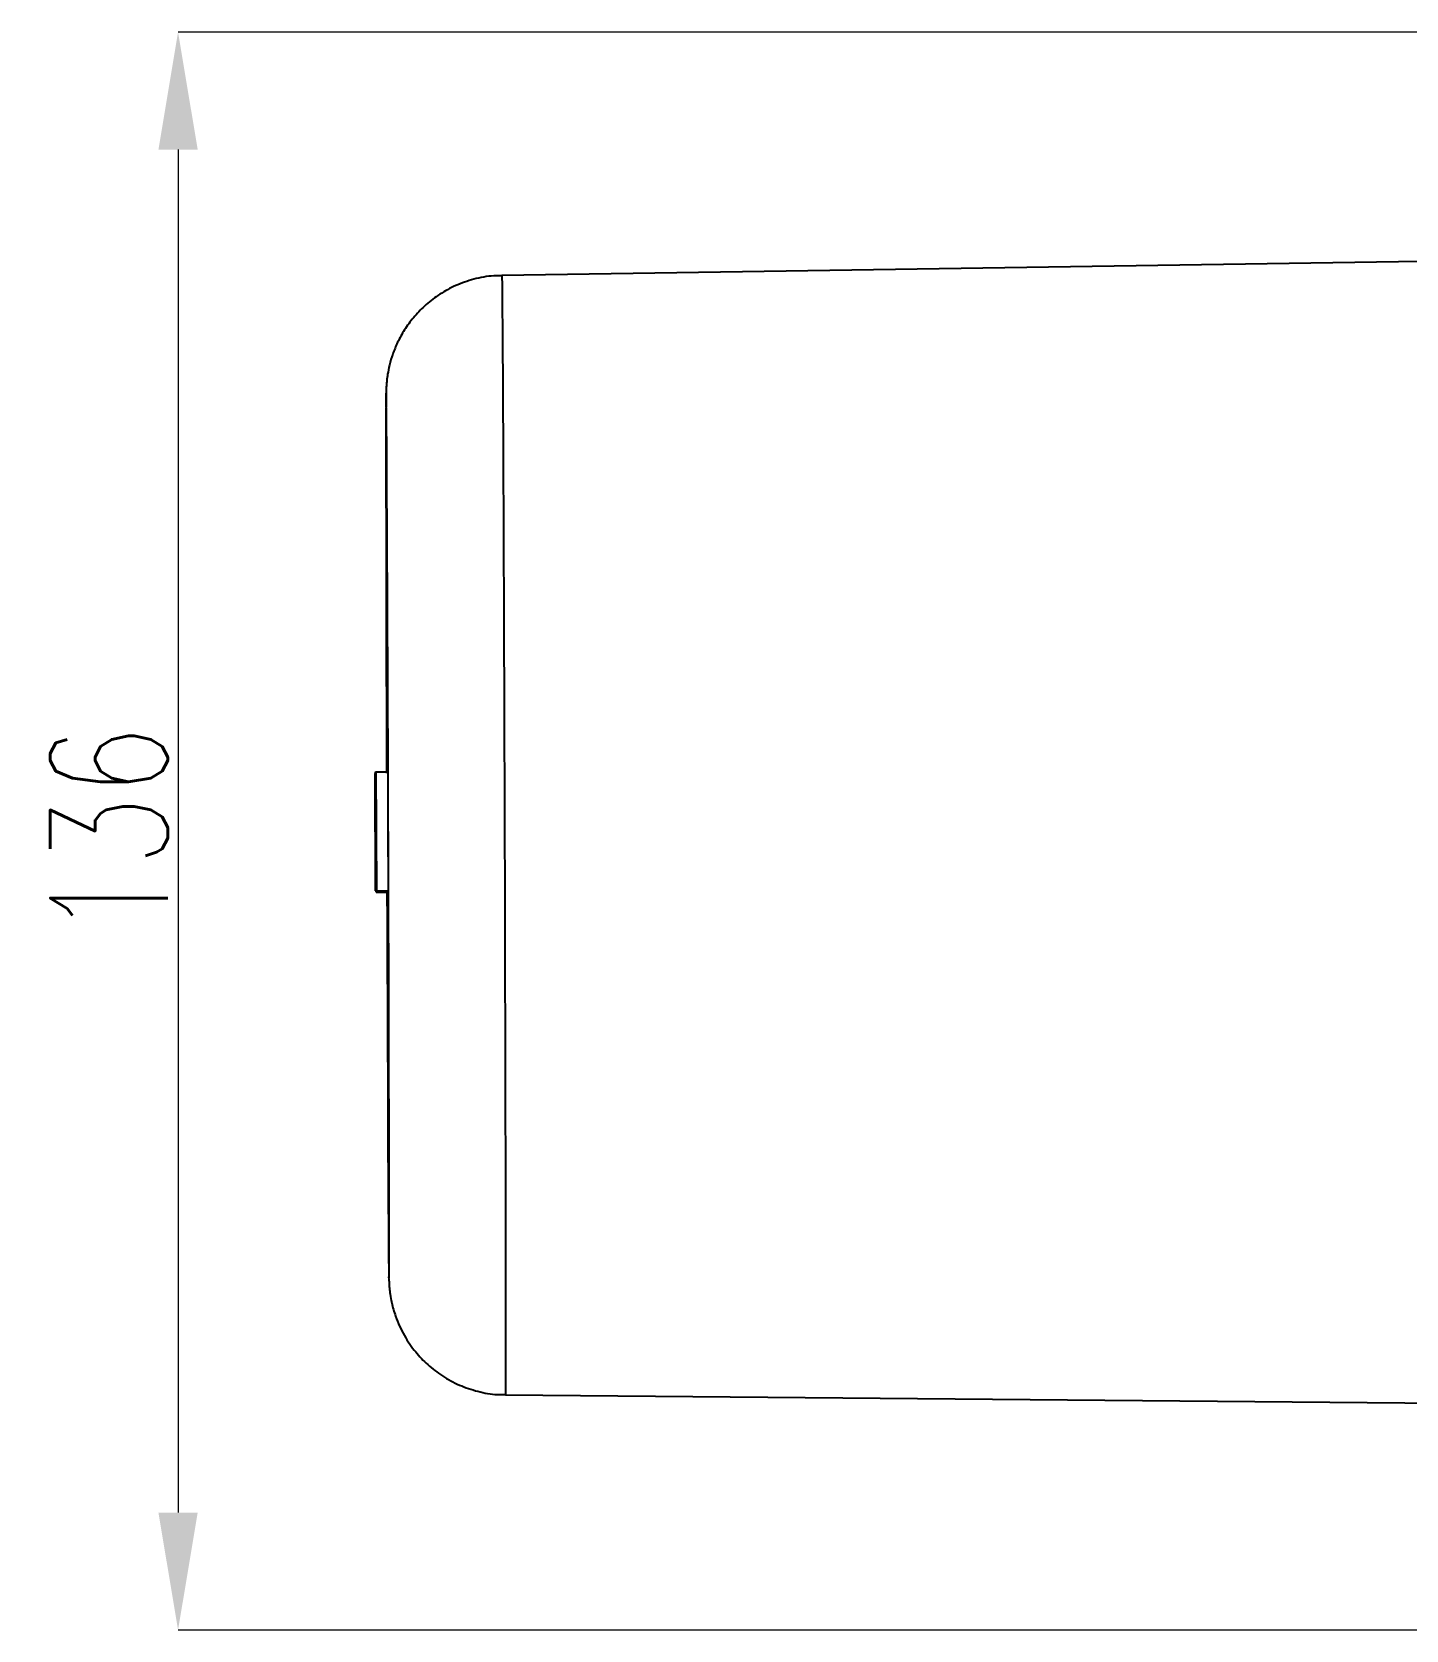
# Model space of a CAD drawing. Header units: millimetres. Extents: x 2271 to 4415, y 823 to 2339.
# Drawn here: x 3433.5 to 3550.4, y 1992.3 to 2128.3 of the extents above; entities that cross this region are included whole.
import ezdxf

# ---------------------------------------------------------------- set-up
doc = ezdxf.new("R2010")
doc.units = ezdxf.units.MM
doc.layers.add('标注', color=3, linetype='Continuous', lineweight=13)
doc.styles.add('SLDTEXTSTYLE1', font='txt.shx', dxfattribs={"width": 0.7, "bigfont": 'gbcbig.shx'})
doc.dimstyles.new('SLDDIMSTYLE12$0', dxfattribs={"dimtxt": 12, "dimasz": 10, "dimexe": 0, "dimexo": 0.0625, "dimgap": 0.875, "dimtad": 1, "dimdec": 1, "dimlfac": 1.8, "dimrnd": 1e-09, "dimzin": 12, "dimdsep": 46, "dimtxsty": 'SLDTEXTSTYLE1', "dimcen": 0.09, "dimdle": 8.16, "dimclrd": 3, "dimclre": 3, "dimadec": 0, "dimazin": 3, "dimtfac": 1, "dimtdec": 1, "dimtofl": 0, "dimtmove": 0, "dimatfit": 3, "dimfxl": 0, "dimfrac": 2, "dimtolj": 1, "dimlwd": 5, "dimlwe": 5, "dimarcsym": 0})

# ---------------------------------------------------------------- blocks, each defined once
blk = doc.blocks.new('*D180')
at = {"layer": 'Defpoints', "color": 0, "transparency": 16777216}
for p in [(3585.56, 2128.31), (3445.91, 1992.31), (3585.96, 1992.31)]:
    blk.add_point(p, dxfattribs=at)
at = {"layer": '标注', "color": 3, "lineweight": 5, "transparency": 16777216}
blk.add_line((3585.5, 2128.31), (3445.91, 2128.31), dxfattribs=at)
at = {"layer": '标注', "color": 3, "linetype": 'Continuous', "lineweight": 5, "transparency": 16777216}
for p, q in [((3445.91, 2118.31), (3445.91, 2002.31)), ((3585.89, 1992.31), (3445.91, 1992.31))]:
    blk.add_line(p, q, dxfattribs=at)
at = {"layer": '标注', "color": 3, "transparency": 16777216}
for points in [[(3444.24, 2118.31), (3447.58, 2118.31), (3445.91, 2128.31)], [(3444.24, 2002.31), (3447.58, 2002.31), (3445.91, 1992.31)]]:
    blk.add_solid(points, dxfattribs=at)
at = {"layer": '标注', "color": 0, "transparency": 16777216, "insert": (3440.03, 2060.31), "char_height": 10, "attachment_point": 5, "rotation": 90, "style": 'SLDTEXTSTYLE1'}
blk.add_mtext('\\A1;136', dxfattribs=at)

msp = doc.modelspace()

# ---------------------------------------------------------------- linework, layer by layer
at = {"color": 7, "linetype": 'Continuous', "lineweight": 25}
for p, q in [((3584.106, 2109.291), (3473.471, 2107.591)), ((3462.719, 2055.219), (3462.688, 2065.219)), ((3462.688, 2065.219), (3462.695, 2065.219)), ((3462.688, 2065.219), (3462.714, 2065.219)), ((3462.695, 2065.219), (3462.714, 2065.219)), ((3462.714, 2065.336), (3463.714, 2065.339)), ((3462.738, 2055.219), (3462.714, 2065.336)), ((3462.714, 2065.336), (3462.717, 2065.336)), ((3462.717, 2065.336), (3463.717, 2065.339)), ((3462.717, 2065.336), (3462.756, 2055.219)), ((3462.736, 2065.336), (3463.736, 2065.339)), ((3462.754, 2065.336), (3463.754, 2065.339)), ((3462.779, 2055.219), (3462.754, 2065.336)), ((3462.754, 2065.336), (3462.757, 2065.336)), ((3462.757, 2065.336), (3463.757, 2065.339)), ((3462.757, 2065.336), (3462.797, 2055.219)), ((3463.714, 2065.339), (3463.717, 2065.339)), ((3463.717, 2065.339), (3463.717, 2065.339)), ((3463.754, 2065.339), (3463.757, 2065.339)), ((3463.757, 2065.339), (3463.797, 2055.222)), ((3462.698, 2064.108), (3462.695, 2064.108)), ((3462.695, 2064.108), (3462.706, 2060.658)), ((3462.712, 2062.354), (3462.721, 2062.354)), ((3462.737, 2059.43), (3462.723, 2062.997)), ((3462.723, 2062.997), (3462.723, 2062.997)), ((3462.723, 2062.997), (3462.731, 2059.43)), ((3462.755, 2061.769), (3462.751, 2061.769)), ((3462.755, 2061.769), (3462.763, 2061.769)), ((3462.777, 2059.43), (3462.763, 2062.997)), ((3462.763, 2062.997), (3462.763, 2062.997)), ((3462.763, 2062.997), (3462.772, 2059.43)), ((3462.706, 2060.658), (3462.71, 2060.658)), ((3462.713, 2059.547), (3462.709, 2059.547)), ((3462.709, 2059.547), (3462.723, 2055.219)), ((3462.732, 2055.219), (3462.713, 2059.547)), ((3462.716, 2059.722), (3462.736, 2055.219)), ((3462.716, 2059.722), (3462.727, 2059.722)), ((3462.731, 2059.43), (3462.737, 2059.43)), ((3462.731, 2059.43), (3462.737, 2059.43)), ((3462.748, 2060.014), (3462.752, 2060.014)), ((3462.755, 2059.137), (3462.752, 2060.248)), ((3462.752, 2060.248), (3462.759, 2060.248)), ((3462.752, 2060.248), (3462.767, 2060.248)), ((3462.76, 2059.137), (3462.755, 2059.137)), ((3462.759, 2060.248), (3462.776, 2055.102)), ((3462.759, 2060.248), (3462.767, 2060.248)), ((3462.762, 2058.494), (3462.76, 2059.137)), ((3462.772, 2059.43), (3462.777, 2059.43)), ((3462.772, 2059.43), (3462.777, 2059.43)), ((3462.741, 2058.319), (3462.734, 2058.319)), ((3462.734, 2058.319), (3462.742, 2055.219)), ((3462.753, 2055.219), (3462.741, 2058.319)), ((3462.781, 2058.319), (3462.775, 2058.319)), ((3462.775, 2058.319), (3462.782, 2055.219)), ((3462.793, 2055.219), (3462.781, 2058.319)), ((3462.723, 2055.219), (3462.719, 2055.219)), ((3462.723, 2055.219), (3462.732, 2055.219)), ((3462.736, 2055.219), (3462.732, 2055.219)), ((3462.736, 2055.219), (3462.738, 2055.219)), ((3462.742, 2055.219), (3462.738, 2055.219)), ((3462.742, 2055.219), (3462.753, 2055.219)), ((3462.756, 2055.219), (3462.753, 2055.219)), ((3462.756, 2055.219), (3462.773, 2055.219)), ((3462.768, 2055.102), (3462.773, 2055.102)), ((3462.773, 2055.102), (3462.77, 2055.921)), ((3462.776, 2055.102), (3462.773, 2055.102)), ((3462.776, 2055.102), (3463.776, 2055.105)), ((3462.782, 2055.219), (3462.779, 2055.219)), ((3462.782, 2055.219), (3462.793, 2055.219)), ((3462.797, 2055.219), (3462.793, 2055.219)), ((3462.797, 2055.219), (3463.797, 2055.222)), ((3463.775, 2055.222), (3463.776, 2055.105)), ((3473.77, 2012.331), (3584.414, 2011.327))]:
    msp.add_line(p, q, dxfattribs=at)
at = {"color": 7, "linetype": 'Continuous', "lineweight": 25, "flags": 128}
for points in [[(3473.471, 2107.591), (3473.471, 2107.591), (3473.479, 2107.41), (3473.487, 2106.867), (3473.497, 2105.968), (3473.508, 2104.718), (3473.519, 2103.128), (3473.532, 2101.21), (3473.545, 2098.977), (3473.559, 2096.448), (3473.573, 2093.64), (3473.587, 2090.577), (3473.602, 2087.28), (3473.617, 2083.776), (3473.632, 2080.09), (3473.646, 2076.251), (3473.661, 2072.289), (3473.675, 2068.232), (3473.689, 2064.112), (3473.702, 2059.961)], [(3463.619, 2097.396), (3463.619, 2097.379), (3463.614, 2096.837), (3463.611, 2095.94), (3463.609, 2094.696), (3463.608, 2093.117), (3463.609, 2091.219), (3463.61, 2089.019), (3463.613, 2086.539), (3463.618, 2083.802), (3463.623, 2080.836), (3463.63, 2077.669), (3463.638, 2074.33), (3463.647, 2070.853), (3463.656, 2067.271), (3463.662, 2065.222)], [(3463.627, 2097.524), (3463.625, 2097.561), (3463.619, 2097.396)], [(3463.808, 2059.93), (3463.796, 2063.618), (3463.783, 2067.271), (3463.77, 2070.854), (3463.757, 2074.331), (3463.744, 2077.669), (3463.731, 2080.836), (3463.718, 2083.803), (3463.705, 2086.539), (3463.692, 2089.019), (3463.68, 2091.219), (3463.669, 2093.117), (3463.658, 2094.696), (3463.648, 2095.94), (3463.639, 2096.838), (3463.631, 2097.379), (3463.627, 2097.524)], [(3463.863, 2022.323), (3463.867, 2022.48), (3463.872, 2023.022), (3463.875, 2023.92), (3463.877, 2025.164), (3463.878, 2026.743), (3463.877, 2028.641), (3463.875, 2030.841), (3463.872, 2033.321), (3463.868, 2036.057), (3463.862, 2039.024), (3463.856, 2042.191), (3463.848, 2045.529), (3463.839, 2049.006), (3463.829, 2052.589), (3463.819, 2056.242), (3463.808, 2059.93)], [(3473.702, 2059.961), (3473.715, 2055.81), (3473.727, 2051.69), (3473.738, 2047.634), (3473.749, 2043.671), (3473.758, 2039.832), (3473.766, 2036.146), (3473.774, 2032.642), (3473.78, 2029.345), (3473.784, 2026.282), (3473.788, 2023.474), (3473.79, 2020.945), (3473.791, 2018.712), (3473.791, 2016.794), (3473.789, 2015.204), (3473.786, 2013.954), (3473.782, 2013.055), (3473.777, 2012.512), (3473.77, 2012.331), (3473.77, 2012.331)], [(3463.693, 2055.222), (3463.702, 2052.588), (3463.715, 2049.006), (3463.728, 2045.529), (3463.742, 2042.191), (3463.755, 2039.023), (3463.768, 2036.057), (3463.781, 2033.321), (3463.793, 2030.841), (3463.805, 2028.641), (3463.817, 2026.743), (3463.827, 2025.164), (3463.837, 2023.92), (3463.846, 2023.022), (3463.854, 2022.48), (3463.855, 2022.431)], [(3463.855, 2022.431), (3463.861, 2022.299), (3463.863, 2022.323)]]:
    msp.add_lwpolyline(points, dxfattribs=at)
at = {"color": 7, "linetype": 'Continuous', "lineweight": 25}
for points, knots in [([(3473.47, 2107.549), (3473.169, 2107.553), (3472.294, 2107.563), (3470.902, 2107.253), (3469.376, 2106.693), (3468.035, 2105.929), (3466.888, 2105.028), (3465.936, 2104.033), (3465.175, 2102.99), (3464.596, 2101.942), (3464.18, 2100.934), (3463.909, 2100.016), (3463.755, 2099.251), (3463.679, 2098.67), (3463.648, 2098.3), (3463.634, 2098.07), (3463.627, 2097.887), (3463.623, 2097.729), (3463.621, 2097.636), (3463.62, 2097.582)], [0, 0, 0, 0, 0.0508938, 0.1475375, 0.238723, 0.3251311, 0.407034, 0.4844393, 0.5571379, 0.624702, 0.6864357, 0.7411907, 0.7866196, 0.819348, 0.8438606, 0.8637943, 0.8900873, 0.9352414, 1, 1, 1, 1]), ([(3462.695, 2065.219), (3462.696, 2065.202), (3462.698, 2065.167), (3462.701, 2064.846), (3462.704, 2064.389), (3462.707, 2063.851), (3462.71, 2063.133), (3462.712, 2062.614), (3462.712, 2062.354)], [0, 0, 0, 0, 0.2503765, 0.5004055, 0.6255352, 0.7503101, 0.8750239, 1, 1, 1, 1]), ([(3462.745, 2059.898), (3462.743, 2060.417), (3462.74, 2061.456), (3462.736, 2062.975), (3462.733, 2064.33), (3462.733, 2065.215), (3462.735, 2065.296), (3462.736, 2065.336)], [0, 0, 0, 0, 0.1872508, 0.3741637, 0.5604995, 0.7798604, 1, 1, 1, 1]), ([(3462.736, 2065.336), (3462.737, 2065.302), (3462.739, 2065.235), (3462.744, 2064.421), (3462.75, 2063.159), (3462.753, 2062.233), (3462.755, 2061.769)], [0, 0, 0, 0, 0.2808609, 0.5601449, 0.7799227, 1, 1, 1, 1]), ([(3462.709, 2062.354), (3462.708, 2062.523), (3462.707, 2062.861), (3462.705, 2063.455), (3462.701, 2064.077), (3462.699, 2064.096), (3462.698, 2064.108)], [0, 0, 0, 0, 0.1252481, 0.2503991, 0.4992869, 1, 1, 1, 1]), ([(3462.739, 2064.225), (3462.739, 2064.175), (3462.738, 2064.099), (3462.738, 2063.473), (3462.74, 2062.653), (3462.743, 2061.454), (3462.746, 2060.495), (3462.748, 2060.014)], [0, 0, 0, 0, 0.2484927, 0.3735937, 0.4988061, 0.7490626, 1, 1, 1, 1]), ([(3462.751, 2061.769), (3462.75, 2062.135), (3462.748, 2062.863), (3462.744, 2063.76), (3462.741, 2064.176), (3462.74, 2064.209), (3462.739, 2064.225)], [0, 0, 0, 0, 0.2808145, 0.5590392, 0.7790826, 1, 1, 1, 1]), ([(3462.71, 2060.658), (3462.711, 2060.706), (3462.712, 2060.765), (3462.712, 2061.175), (3462.711, 2061.499), (3462.71, 2061.913), (3462.709, 2062.206), (3462.709, 2062.354)], [0, 0, 0, 0, 0.4990981, 0.6244891, 0.7496019, 0.8746456, 1, 1, 1, 1]), ([(3462.712, 2062.354), (3462.714, 2061.947), (3462.716, 2061.133), (3462.717, 2060.136), (3462.716, 2059.879), (3462.716, 2059.722)], [0, 0, 0, 0, 0.2794583, 0.5590872, 1, 1, 1, 1]), ([(3462.768, 2055.102), (3462.767, 2055.135), (3462.765, 2055.201), (3462.761, 2055.793), (3462.756, 2056.725), (3462.75, 2058.223), (3462.746, 2059.338), (3462.745, 2059.898)], [0, 0, 0, 0, 0.1869136, 0.3737692, 0.5603576, 0.7796615, 1, 1, 1, 1]), ([(3462.748, 2060.014), (3462.75, 2059.509), (3462.753, 2058.503), (3462.758, 2057.143), (3462.762, 2056.36), (3462.764, 2056.262), (3462.765, 2056.213)], [0, 0, 0, 0, 0.2813311, 0.5600527, 0.7801431, 1, 1, 1, 1]), ([(3462.765, 2056.213), (3462.765, 2056.235), (3462.766, 2056.279), (3462.766, 2056.806), (3462.764, 2057.651), (3462.763, 2058.213), (3462.762, 2058.494)], [0, 0, 0, 0, 0.2807685, 0.5595561, 0.7791584, 1, 1, 1, 1]), ([(3462.77, 2055.921), (3462.77, 2055.647), (3462.77, 2055.155), (3462.769, 2055.118), (3462.768, 2055.102)], [0, 0, 0, 0, 0.5576921, 1, 1, 1, 1]), ([(3463.858, 2022.227), (3463.858, 2022.216), (3463.86, 2022.139), (3463.863, 2022.03), (3463.875, 2021.762), (3463.902, 2021.387), (3463.966, 2020.838), (3464.115, 2020.019), (3464.46, 2018.811), (3465.115, 2017.377), (3466.062, 2016.005), (3467.161, 2014.854), (3468.41, 2013.896), (3469.851, 2013.117), (3471.43, 2012.595), (3472.759, 2012.333), (3473.545, 2012.362), (3473.771, 2012.37)], [0, 0, 0, 0, 0.0125786, 0.0877707, 0.1259208, 0.1510777, 0.1842509, 0.2276334, 0.296769, 0.400976, 0.4982141, 0.5832257, 0.6745915, 0.7687378, 0.8644715, 0.9610426, 1, 1, 1, 1])]:
    msp.add_open_spline(points, degree=3, knots=knots, dxfattribs=at)

# ---------------------------------------------------------------- dimensions: what is measured, and where the dimension line sits
at = {"layer": '标注'}
dim = msp.add_linear_dim(base=(3445.909, 1992.314), p1=(3585.56, 2128.313), p2=(3585.956, 1992.314), angle=90, text='136', dimstyle='SLDDIMSTYLE12$0', override={"dimtxt": 10, "dimtdec": 3, "dimtzin": 0}, dxfattribs=at)
dim.commit()
dim.dimension.update_dxf_attribs({"geometry": '*D180', "text_midpoint": (3440.034, 2060.314)})

doc.saveas('drawing.dxf')
